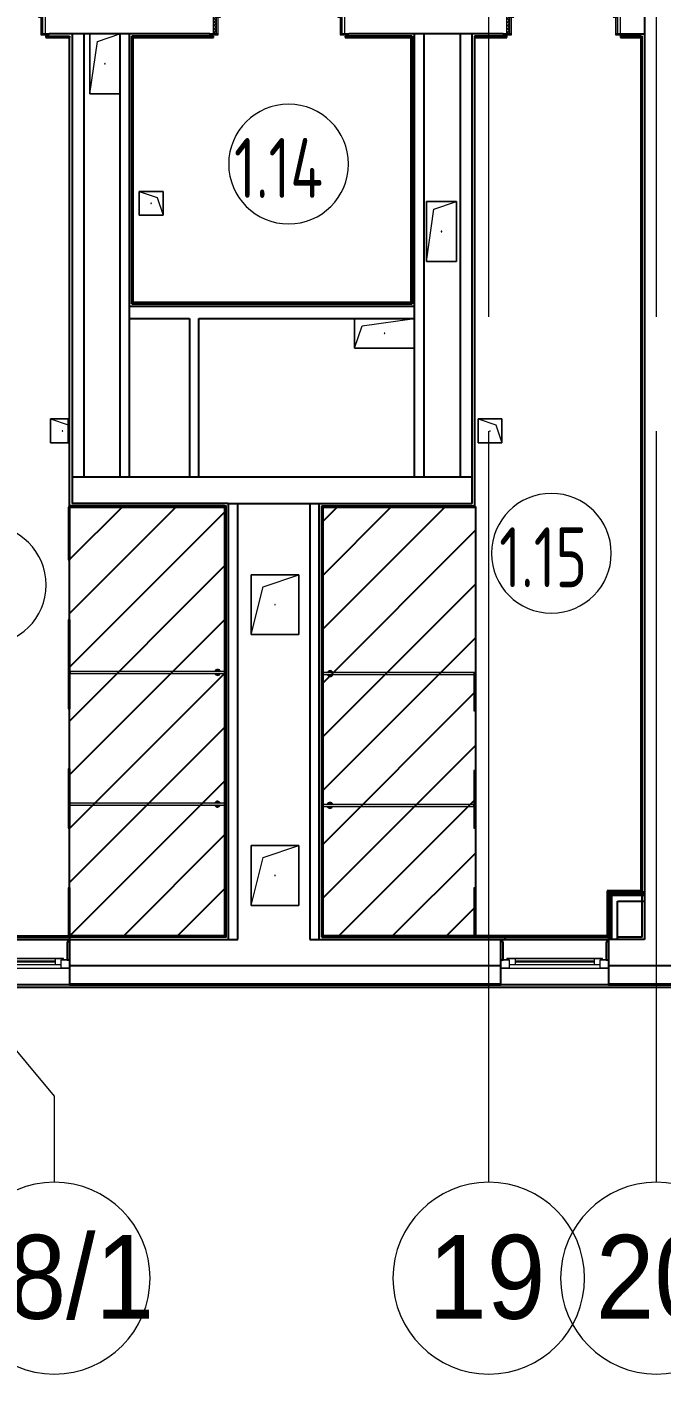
# Model space of a CAD drawing. Header units: millimetres. Extents: x -625 to 415037, y -3642 to 102118.
# Drawn here: x 66768 to 72064, y -3642 to 7601 of the extents above; entities that cross this region are included whole.
import ezdxf

# ---------------------------------------------------------------- set-up
doc = ezdxf.new("R2010")
doc.units = ezdxf.units.MM
doc.linetypes.add('Осевая', pattern=[6350, 1270, -952.5, 3175, -952.5])
for name, color, linetype, lineweight in [('A-AREA-IDEN', 7, 'Continuous', 9), ('A-DOOR-FRAM-2', 7, 'Continuous', 5), ('A-GENM', 7, 'Continuous', 9), ('A-GENM-1', 7, 'Continuous', 20), ('A-GLAZ', 7, 'Continuous', 9), ('A-GLAZ-1', 7, 'Continuous', 5), ('Оси', 7, 'Continuous', 9), ('Оси-1', 7, 'Continuous', 20), ('Оси-2', 7, 'Осевая', 9)]:
    doc.layers.add(name, color=color, linetype=linetype, lineweight=lineweight)
doc.layers.add('A-DOOR-FRAM-1', color=7, linetype='Continuous', lineweight=5, true_color=0xc0c0c0)
doc.styles.add('Arial', font='arial.ttf', dxfattribs={"width": 0.9, "height": 700})
doc.styles.add('СПДС', font='ГОСТ тип А.ttf', dxfattribs={"width": 0.9})
pattern_1 = [(45, (-296.384, 174.685), (-14.1421, 14.1421), []), (135, (-296.384, 174.685), (-14.1421, -14.1421), [])]
pattern_2 = [(45, (67124.7, 3603.94), (-224.506, 224.506), [])]

# ---------------------------------------------------------------- blocks, each defined once
blk = doc.blocks.new('120_Окно_СКБ_1Ст - 120_Окно_СКБ_1Ст 900х2500_h_-20664874-Объем проектирования 1 этажа')
at = {"layer": 'A-GLAZ'}
for p, q in [((-450, -127), (-450, -57)), ((-450, -57), (-380, -57)), ((-380, -57), (-380, -127)), ((380, -87), (-380, -87)), ((-380, -87), (-380, -127)), ((-330, -137), (-330, -87)), ((330, -137), (330, -87)), ((380, -127), (380, -57)), ((380, -57), (450, -57)), ((380, -127), (380, -87)), ((450, -57), (450, -127)), ((-380, -127), (-450, -127)), ((-380, -127), (-400, -127)), ((-400, -127), (-400, -137)), ((-400, -137), (400, -137)), ((400, -137), (-400, -137)), ((450, -127), (380, -127)), ((400, -127), (380, -127)), ((400, -137), (400, -127))]:
    blk.add_line(p, q, dxfattribs=at)
at = {"layer": 'A-GLAZ-1'}
for p, q in [((450, -57), (-450, -57)), ((-330, -107), (330, -107)), ((-430, -127), (-400, -127)), ((330, -117), (-330, -117)), ((400, -127), (430, -127))]:
    blk.add_line(p, q, dxfattribs=at)
blk = doc.blocks.new('110_Дверь_СКБ_1Ст_Внутренняя1 - Д-7_л__950x2100h_Туалет-21784696-Объем проектирования 1 этажа')
at = {"layer": 'A-DOOR-FRAM-2'}
h = blk.add_hatch(dxfattribs=at)
h.set_pattern_fill('FP_89', color=256, style=0, pattern_type=2)
h.set_pattern_definition(pattern_1)
h.paths.add_polyline_path([(-438, -110), (-438, 110), (-463, 108), (-463, -110)])
at = {"layer": 'A-DOOR-FRAM-1'}
for p, q in [((-423, 118), (-493, 118)), ((-493, 118), (-493, 110)), ((-423, 110), (-423, 118)), ((517, 118), (447, 118)), ((447, 118), (447, 110)), ((517, 110), (517, 118)), ((-493, 110), (-423, 110)), ((-438, 110), (-463, 110)), ((-463, 110), (-463, -110)), ((-413, 110), (-438, 110)), ((-438, 110), (-438, 30)), ((-438, -110), (-438, 110)), ((-423, 110), (-438, 110)), ((-438, 110), (-438, 109)), ((-438, 109), (-423, 109)), ((-438, 30), (-403, 30)), ((-423, 30), (-438, 30)), ((-438, 30), (-438, -110)), ((-423, 109), (-423, 110)), ((-423, -110), (-423, 30)), ((-413, 70), (-413, 110)), ((-403, 70), (-413, 70)), ((-403, 30), (-403, 70)), ((437, 70), (427, 70)), ((427, 70), (427, 30)), ((427, 30), (462, 30)), ((437, 110), (437, 70)), ((462, 110), (437, 110)), ((462, 110), (447, 110)), ((447, 110), (447, 109)), ((447, 110), (517, 110)), ((447, 109), (462, 109)), ((462, 30), (447, 30)), ((447, 30), (447, -110)), ((462, 30), (462, 110)), ((487, 110), (462, 110)), ((462, 110), (462, -110)), ((462, 109), (462, 110)), ((462, -110), (462, 30)), ((487, -110), (487, 110)), ((-423, -110), (-493, -110)), ((-493, -110), (-493, -118)), ((-463, -110), (-438, -110)), ((-438, -110), (-423, -110)), ((-423, -118), (-423, -110)), ((447, -110), (462, -110)), ((517, -110), (447, -110)), ((447, -110), (447, -118)), ((462, -110), (487, -110)), ((517, -118), (517, -110)), ((-493, -118), (-423, -118)), ((447, -118), (517, -118))]:
    blk.add_line(p, q, dxfattribs=at)
blk = doc.blocks.new('110_Дверь_СКБ_1Ст_Внутренняя1 - Д-7_л__950x2100h_Туалет-V66-Объем проектирования 1 этажа')
at = {"layer": 'A-DOOR-FRAM-2'}
h = blk.add_hatch(dxfattribs=at)
h.set_pattern_fill('FP_89', color=256, style=0, pattern_type=2)
h.set_pattern_definition(pattern_1)
h.paths.add_polyline_path([(-457, -110), (-438, -110), (-438, 110), (-463, 110), (-463, -110)])
at = {"layer": 'A-DOOR-FRAM-1'}
for p, q in [((-423, 118), (-493, 118)), ((-493, 118), (-493, 110)), ((-423, 110), (-423, 118)), ((517, 118), (447, 118)), ((447, 118), (447, 110)), ((517, 110), (517, 118)), ((-493, 110), (-423, 110)), ((-438, 110), (-463, 110)), ((-463, 110), (-463, -110)), ((-413, 110), (-438, 110)), ((-438, 110), (-438, 30)), ((-438, -110), (-438, 110)), ((-423, 110), (-438, 110)), ((-438, 110), (-438, 109)), ((-438, 109), (-423, 109)), ((-438, 30), (-403, 30)), ((-423, 30), (-438, 30)), ((-438, 30), (-438, -110)), ((-423, 109), (-423, 110)), ((-423, -110), (-423, 30)), ((-413, 70), (-413, 110)), ((-403, 70), (-413, 70)), ((-403, 30), (-403, 70)), ((437, 70), (427, 70)), ((427, 70), (427, 30)), ((427, 30), (462, 30)), ((437, 110), (437, 70)), ((462, 110), (437, 110)), ((462, 110), (447, 110)), ((447, 110), (447, 109)), ((447, 110), (517, 110)), ((447, 109), (462, 109)), ((462, 30), (447, 30)), ((447, 30), (447, -110)), ((462, 30), (462, 110)), ((487, 110), (462, 110)), ((462, 110), (462, -110)), ((462, 109), (462, 110)), ((462, -110), (462, 30)), ((487, -110), (487, 110)), ((-423, -110), (-493, -110)), ((-493, -110), (-493, -118)), ((-463, -110), (-438, -110)), ((-438, -110), (-423, -110)), ((-423, -118), (-423, -110)), ((447, -110), (462, -110)), ((517, -110), (447, -110)), ((447, -110), (447, -118)), ((462, -110), (487, -110)), ((517, -118), (517, -110)), ((-493, -118), (-423, -118)), ((447, -118), (517, -118))]:
    blk.add_line(p, q, dxfattribs=at)
blk = doc.blocks.new('110_Дверь_СКБ_1Ст_Внутренняя1 - Д-4 _л_ 1100x2100h_су мгн-32399982-Объем проектирования 1 этажа')
at = {"layer": 'A-DOOR-FRAM-2'}
h = blk.add_hatch(dxfattribs=at)
h.set_pattern_fill('FP_86', color=256, style=0, pattern_type=2)
h.set_pattern_definition([(45, (-371.384, 174.685), (-14.1421, 14.1421), []), (135, (-371.384, 174.685), (-14.1421, -14.1421), [])])
h.paths.add_polyline_path([(-527, -110), (-513, -110), (-513, 110), (-538, 110), (-538, -110), (-531, -110)])
at = {"layer": 'A-DOOR-FRAM-1'}
for p, q in [((-498, 118), (-568, 118)), ((-568, 118), (-568, 110)), ((-498, 110), (-498, 118)), ((592, 118), (522, 118)), ((522, 118), (522, 110)), ((592, 110), (592, 118)), ((-568, 110), (-498, 110)), ((-513, 110), (-538, 110)), ((-538, 110), (-538, -110)), ((-488, 110), (-513, 110)), ((-513, 110), (-513, 30)), ((-513, -110), (-513, 110)), ((-498, 110), (-513, 110)), ((-513, 110), (-513, 109)), ((-513, 109), (-498, 109)), ((-513, 30), (-478, 30)), ((-498, 30), (-513, 30)), ((-513, 30), (-513, -110)), ((-498, 109), (-498, 110)), ((-498, -110), (-498, 30)), ((-488, 70), (-488, 110)), ((-478, 70), (-488, 70)), ((-478, 30), (-478, 70)), ((512, 70), (502, 70)), ((502, 70), (502, 30)), ((502, 30), (537, 30)), ((512, 110), (512, 70)), ((537, 110), (512, 110)), ((537, 110), (522, 110)), ((522, 110), (522, 109)), ((522, 110), (592, 110)), ((522, 109), (537, 109)), ((537, 30), (522, 30)), ((522, 30), (522, -110)), ((537, 30), (537, 110)), ((562, 110), (537, 110)), ((537, 110), (537, -110)), ((537, 109), (537, 110)), ((537, -110), (537, 30)), ((562, -110), (562, 110)), ((-498, -110), (-568, -110)), ((-568, -110), (-568, -118)), ((-538, -110), (-513, -110)), ((-513, -110), (-498, -110)), ((-498, -118), (-498, -110)), ((522, -110), (537, -110)), ((592, -110), (522, -110)), ((522, -110), (522, -118)), ((537, -110), (562, -110)), ((592, -118), (592, -110)), ((-568, -118), (-498, -118)), ((522, -118), (592, -118))]:
    blk.add_line(p, q, dxfattribs=at)
blk = doc.blocks.new('131_Сантехническая перегородка_Дверь_ поз_4 - СД-1-30830986-Объем проектирования 1 этажа')
at = {"layer": 'A-GENM'}
for points in [[(-190, -8), (250, -8), (250, 8), (-190, 8)], [(750, 8), (750, -8), (1190, -8), (1190, 8), (1164, 8)]]:
    blk.add_hatch(color=256, dxfattribs=at).paths.add_polyline_path(points)
at = {"layer": 'A-GENM-1'}
for p, q in [((250, 8), (-190, 8)), ((-190, 8), (-190, -8)), ((250, -8), (250, 8)), ((1190, 8), (750, 8)), ((750, 8), (750, -8)), ((1190, -8), (1190, 8)), ((-190, -8), (250, -8)), ((750, -8), (1190, -8))]:
    blk.add_line(p, q, dxfattribs=at)
blk = doc.blocks.new('131_Сантехническая перегородка_Дверь - СД-1-29846662-Объем проектирования 1 этажа')
at = {"layer": 'A-GENM'}
for points in [[(0, -8), (317, -8), (317, 8), (0, 8)], [(817, -8), (1119, -8), (1119, 8), (817, 8)]]:
    blk.add_hatch(color=256, dxfattribs=at).paths.add_polyline_path(points)
at = {"layer": 'A-GENM-1'}
for p, q in [((317, 8), (0, 8)), ((0, 8), (0, -8)), ((317, -8), (317, 8)), ((1135, 8), (817, 8)), ((817, 8), (817, -8)), ((1135, -8), (1135, 8)), ((0, -8), (317, -8)), ((817, -8), (1135, -8))]:
    blk.add_line(p, q, dxfattribs=at)
blk = doc.blocks.new('131_Сантехническая перегородка - СП-4-30850764-Объем проектирования 1 этажа')
at = {"layer": 'A-GENM'}
blk.add_hatch(color=256, dxfattribs=at).paths.add_polyline_path([(185, -8), (1330, -8), (1330, 8), (55, 8), (55, -8)])
at = {"layer": 'A-GENM', "flags": 128}
for points in [[(127, 8), (126, 9), (126, 9), (126, 9), (125, 10), (125, 10), (124, 11), (124, 11), (123, 12), (123, 12), (123, 12), (122, 13), (122, 13), (121, 13), (120, 14), (120, 14), (119, 14), (119, 14), (118, 14), (118, 15), (117, 15), (116, 15), (116, 15), (115, 15), (115, 15), (114, 15), (113, 15), (113, 15), (112, 15), (112, 15), (111, 15), (110, 15), (110, 15), (109, 14), (109, 14), (108, 14), (108, 14), (107, 13), (107, 13), (106, 13), (106, 13), (105, 12), (105, 12), (104, 11), (104, 11), (103, 11), (103, 10), (102, 10), (102, 9), (102, 9), (101, 8), (101, 8)], [(101, -8), (101, -9), (102, -9), (102, -9), (103, -10), (103, -10), (103, -11), (104, -11), (104, -12), (105, -12), (105, -12), (106, -13), (106, -13), (107, -13), (107, -14), (108, -14), (108, -14), (109, -14), (110, -14), (110, -15), (111, -15), (111, -15), (112, -15), (113, -15), (113, -15), (114, -15), (114, -15), (115, -15), (116, -15), (116, -15), (117, -15), (117, -15), (118, -15), (118, -14), (119, -14), (120, -14), (120, -14), (121, -13), (121, -13), (122, -13), (122, -13), (123, -12), (123, -12), (124, -11), (124, -11), (125, -11), (125, -10), (125, -10), (126, -9), (126, -9), (126, -8), (127, -8)]]:
    blk.add_lwpolyline(points, dxfattribs=at)
at = {"layer": 'A-GENM'}
for radius, start, end in [(24.6, 19.9113, 160.0887), (17.6, 28.9731, 151.0269), (15.1, 33.7811, 146.2189), (24.6, 199.9113, 340.0887), (17.6, 208.9731, 331.0269), (15.1, 213.7811, 326.2189)]:
    blk.add_arc((114, 0), radius, start, end, dxfattribs=at)
at = {"layer": 'A-GENM-1'}
for p, q in [((1330, 8), (55, 8)), ((55, 8), (55, -8)), ((1330, -8), (1330, 8)), ((55, -8), (1330, -8))]:
    blk.add_line(p, q, dxfattribs=at)
blk = doc.blocks.new('131_Сантехническая перегородка - СП-4-30850728-Объем проектирования 1 этажа')
at = {"layer": 'A-GENM'}
blk.add_hatch(color=256, dxfattribs=at).paths.add_polyline_path([(201, -8), (1330, -8), (1330, 8), (71, 8), (71, -8)])
at = {"layer": 'A-GENM', "flags": 128}
for points in [[(143, 8), (142, 9), (142, 9), (142, 9), (141, 10), (141, 10), (141, 11), (140, 11), (140, 12), (139, 12), (139, 12), (138, 13), (138, 13), (137, 13), (137, 14), (136, 14), (135, 14), (135, 14), (134, 14), (134, 15), (133, 15), (133, 15), (132, 15), (131, 15), (131, 15), (130, 15), (130, 15), (129, 15), (128, 15), (128, 15), (127, 15), (127, 15), (126, 15), (125, 14), (125, 14), (124, 14), (124, 14), (123, 13), (123, 13), (122, 13), (122, 13), (121, 12), (121, 12), (120, 11), (120, 11), (119, 11), (119, 10), (119, 10), (118, 9), (118, 9), (117, 8), (117, 8)], [(117, -8), (118, -9), (118, -9), (118, -9), (119, -10), (119, -10), (120, -11), (120, -11), (120, -12), (121, -12), (121, -12), (122, -13), (122, -13), (123, -13), (123, -14), (124, -14), (125, -14), (125, -14), (126, -14), (126, -15), (127, -15), (127, -15), (128, -15), (129, -15), (129, -15), (130, -15), (130, -15), (131, -15), (132, -15), (132, -15), (133, -15), (133, -15), (134, -15), (135, -14), (135, -14), (136, -14), (136, -14), (137, -13), (137, -13), (138, -13), (138, -13), (139, -12), (139, -12), (140, -11), (140, -11), (141, -11), (141, -10), (142, -10), (142, -9), (142, -9), (143, -8), (143, -8)]]:
    blk.add_lwpolyline(points, dxfattribs=at)
at = {"layer": 'A-GENM'}
for radius, start, end in [(24.6, 19.9113, 160.0887), (17.6, 28.9731, 151.0269), (15.1, 33.7811, 146.2189), (24.6, 199.9113, 340.0887), (17.6, 208.9731, 331.0269), (15.1, 213.7811, 326.2189)]:
    blk.add_arc((130, 0), radius, start, end, dxfattribs=at)
at = {"layer": 'A-GENM-1'}
for p, q in [((1330, 8), (71, 8)), ((71, 8), (71, -8)), ((1330, -8), (1330, 8)), ((71, -8), (1330, -8))]:
    blk.add_line(p, q, dxfattribs=at)
blk = doc.blocks.new('131_Сантехническая перегородка_Дверь - СД-1-30819167-Объем проектирования 1 этажа')
at = {"layer": 'A-GENM'}
for points in [[(0, 8), (2, 7), (18, 7), (18, -8), (305, -8), (305, 8)], [(805, 8), (805, -8), (1109, -8), (1109, 8), (873, 8)]]:
    blk.add_hatch(color=256, dxfattribs=at).paths.add_polyline_path(points)
at = {"layer": 'A-GENM-1'}
for p, q in [((305, 8), (0, 8)), ((0, 8), (0, -8)), ((305, -8), (305, 8)), ((1110, 8), (805, 8)), ((805, 8), (805, -8)), ((1110, -8), (1110, 8)), ((0, -8), (305, -8)), ((805, -8), (1110, -8))]:
    blk.add_line(p, q, dxfattribs=at)
blk = doc.blocks.new('131_Сантехническая перегородка - СП-4-30819166-Объем проектирования 1 этажа')
at = {"layer": 'A-GENM'}
blk.add_hatch(color=256, dxfattribs=at).paths.add_polyline_path([(637, 8), (41, 8), (41, -8), (1330, -8), (1330, 8)])
at = {"layer": 'A-GENM', "flags": 128}
for points in [[(111, 8), (111, 9), (111, 9), (110, 9), (110, 10), (110, 10), (109, 11), (109, 11), (108, 12), (108, 12), (107, 12), (107, 13), (106, 13), (106, 13), (105, 14), (105, 14), (104, 14), (103, 14), (103, 14), (102, 15), (102, 15), (101, 15), (101, 15), (100, 15), (99, 15), (99, 15), (98, 15), (98, 15), (97, 15), (96, 15), (96, 15), (95, 15), (95, 15), (94, 14), (93, 14), (93, 14), (92, 14), (92, 13), (91, 13), (91, 13), (90, 13), (90, 12), (89, 12), (89, 11), (88, 11), (88, 11), (87, 10), (87, 10), (87, 9), (86, 9), (86, 8), (86, 8)], [(86, -8), (86, -9), (86, -9), (87, -9), (87, -10), (88, -10), (88, -11), (89, -11), (89, -12), (89, -12), (90, -12), (90, -13), (91, -13), (91, -13), (92, -14), (93, -14), (93, -14), (94, -14), (94, -14), (95, -15), (95, -15), (96, -15), (97, -15), (97, -15), (98, -15), (98, -15), (99, -15), (100, -15), (100, -15), (101, -15), (101, -15), (102, -15), (103, -15), (103, -14), (104, -14), (104, -14), (105, -14), (105, -13), (106, -13), (106, -13), (107, -13), (107, -12), (108, -12), (108, -11), (109, -11), (109, -11), (110, -10), (110, -10), (110, -9), (111, -9), (111, -8), (111, -8)]]:
    blk.add_lwpolyline(points, dxfattribs=at)
at = {"layer": 'A-GENM'}
for radius, start, end in [(24.6, 19.9113, 160.0887), (17.6, 28.9731, 151.0269), (15.1, 33.7811, 146.2189), (24.6, 199.9113, 340.0887), (17.6, 208.9731, 331.0269), (15.1, 213.7811, 326.2189)]:
    blk.add_arc((99, 0), radius, start, end, dxfattribs=at)
at = {"layer": 'A-GENM-1'}
for p, q in [((1330, 8), (40, 8)), ((40, 8), (40, -8)), ((1330, -8), (1330, 8)), ((40, -8), (1330, -8))]:
    blk.add_line(p, q, dxfattribs=at)
blk = doc.blocks.new('131_Сантехническая перегородка - СП-4-29831414-Объем проектирования 1 этажа')
at = {"layer": 'A-GENM'}
blk.add_hatch(color=256, dxfattribs=at).paths.add_polyline_path([(621, 8), (26, 8), (26, -8), (1330, -8), (1330, 8)])
at = {"layer": 'A-GENM', "flags": 128}
for points in [[(97, 8), (97, 9), (96, 9), (96, 9), (96, 10), (95, 10), (95, 11), (94, 11), (94, 12), (93, 12), (93, 12), (92, 13), (92, 13), (91, 13), (91, 14), (90, 14), (90, 14), (89, 14), (89, 14), (88, 15), (87, 15), (87, 15), (86, 15), (86, 15), (85, 15), (84, 15), (84, 15), (83, 15), (83, 15), (82, 15), (81, 15), (81, 15), (80, 15), (80, 14), (79, 14), (78, 14), (78, 14), (77, 13), (77, 13), (76, 13), (76, 13), (75, 12), (75, 12), (74, 11), (74, 11), (74, 11), (73, 10), (73, 10), (72, 9), (72, 9), (72, 8), (71, 8)], [(71, -8), (72, -9), (72, -9), (72, -9), (73, -10), (73, -10), (74, -11), (74, -11), (75, -12), (75, -12), (76, -12), (76, -13), (77, -13), (77, -13), (78, -14), (78, -14), (79, -14), (79, -14), (80, -14), (80, -15), (81, -15), (82, -15), (82, -15), (83, -15), (83, -15), (84, -15), (85, -15), (85, -15), (86, -15), (86, -15), (87, -15), (88, -15), (88, -15), (89, -14), (89, -14), (90, -14), (90, -14), (91, -13), (92, -13), (92, -13), (93, -13), (93, -12), (94, -12), (94, -11), (94, -11), (95, -11), (95, -10), (96, -10), (96, -9), (96, -9), (97, -8), (97, -8)]]:
    blk.add_lwpolyline(points, dxfattribs=at)
at = {"layer": 'A-GENM'}
for radius, start, end in [(24.6, 25.6894, 160.0887), (17.6, 28.9731, 151.0269), (15.1, 33.7811, 146.2189), (24.6, 199.9113, 334.3106), (17.6, 208.9731, 331.0269), (15.1, 213.7811, 326.2189)]:
    blk.add_arc((84, 0), radius, start, end, dxfattribs=at)
at = {"layer": 'A-GENM-1'}
for p, q in [((1330, 8), (26, 8)), ((26, 8), (26, -8)), ((1330, -8), (1330, 8)), ((26, -8), (1330, -8))]:
    blk.add_line(p, q, dxfattribs=at)
blk = doc.blocks.new('GM_Отверстие прямоугольное _в плите_ - Отверстие-V116-Объем проектирования 1 этажа')
at = {"layer": 'A-GENM'}
for p, q in [((-100, -100), (-100, 100)), ((-100, 100), (100, 100)), ((100, 100), (-100, 100)), ((-100, 100), (-100, -100)), ((-100, -100), (-50, 50)), ((-50, 50), (100, 100)), ((100, 100), (100, -100)), ((100, -100), (100, 100)), ((100, -100), (-100, -100)), ((-100, -100), (100, -100))]:
    blk.add_line(p, q, dxfattribs=at)
for start, end in [(360, 180), (180, 360)]:
    blk.add_arc((0, 0), 2.5, start, end, dxfattribs=at)
blk = doc.blocks.new('GM_Отверстие прямоугольное _в плите_ - Отверстие-V117-Объем проектирования 1 этажа')
at = {"layer": 'A-GENM'}
for p, q in [((-100, -100), (-100, 49)), ((-100, -100), (-50, 49)), ((-100, 49), (-100, -100)), ((100, 49), (100, -100)), ((100, -100), (100, 49)), ((100, -100), (-100, -100)), ((-100, -100), (100, -100))]:
    blk.add_line(p, q, dxfattribs=at)
for start, end in [(360, 180), (180, 360)]:
    blk.add_arc((0, 0), 2.5, start, end, dxfattribs=at)
blk = doc.blocks.new('GM_Отверстие прямоугольное _в плите_ - Отверстие-V118-Объем проектирования 1 этажа')
at = {"layer": 'A-GENM'}
for p, q in [((-250, -125), (-250, 125)), ((-250, 125), (-250, -125)), ((-187, 62), (250, 125)), ((-250, -125), (-187, 62)), ((250, -125), (-250, -125)), ((-250, -125), (250, -125))]:
    blk.add_line(p, q, dxfattribs=at)
for start, end in [(360, 180), (180, 360)]:
    blk.add_arc((0, 0), 2.5, start, end, dxfattribs=at)
blk = doc.blocks.new('GM_Отверстие прямоугольное _в плите_ - Отверстие-21609437-Объем проектирования 1 этажа')
at = {"layer": 'A-GENM'}
for p, q in [((-200, -250), (-200, 250)), ((-200, 250), (200, 250)), ((200, 250), (-200, 250)), ((-200, 250), (-200, -250)), ((-100, 150), (200, 250)), ((200, 250), (200, -250)), ((200, -250), (200, 250)), ((-200, -250), (-100, 150)), ((200, -250), (-200, -250)), ((-200, -250), (200, -250))]:
    blk.add_line(p, q, dxfattribs=at)
for start, end in [(360, 180), (180, 360)]:
    blk.add_arc((0, 0), 2.5, start, end, dxfattribs=at)
blk = doc.blocks.new('GM_Отверстие прямоугольное _в плите_ - Отверстие-V169-Объем проектирования 1 этажа')
at = {"layer": 'A-GENM'}
for p, q in [((-125, -250), (-125, 250)), ((-125, 250), (125, 250)), ((125, 250), (-125, 250)), ((-125, 250), (-125, -250)), ((-63, 187), (125, 250)), ((125, 250), (125, -250)), ((125, -250), (125, 250)), ((-125, -250), (-63, 187)), ((125, -250), (-125, -250)), ((-125, -250), (125, -250))]:
    blk.add_line(p, q, dxfattribs=at)
for start, end in [(360, 180), (180, 360)]:
    blk.add_arc((0, 0), 2.5, start, end, dxfattribs=at)
blk = doc.blocks.new('GM_Отверстие прямоугольное _в плите_ - Отверстие-21609826-Объем проектирования 1 этажа')
at = {"layer": 'A-GENM'}
for p, q in [((-125, -250), (-125, 250)), ((-125, 250), (-125, -250)), ((-63, 187), (125, 250)), ((-125, -250), (-63, 187)), ((125, -250), (-125, -250)), ((-125, -250), (125, -250))]:
    blk.add_line(p, q, dxfattribs=at)
for start, end in [(360, 180), (180, 360)]:
    blk.add_arc((0, 0), 2.5, start, end, dxfattribs=at)
blk = doc.blocks.new('131_Сантехническая перегородка_Дверь_сдвиг_ - СД-1-30823593-Объем проектирования 1 этажа')
at = {"layer": 'A-GENM'}
for points in [[(0, -3), (0, -8), (400, -8), (400, 8), (0, 8)], [(900, -8), (1089, -8), (1089, 8), (900, 8)]]:
    blk.add_hatch(color=256, dxfattribs=at).paths.add_polyline_path(points)
at = {"layer": 'A-GENM-1'}
for p, q in [((400, 8), (0, 8)), ((0, 8), (0, -8)), ((400, -8), (400, 8)), ((1100, 8), (900, 8)), ((900, 8), (900, -8)), ((1100, -8), (1100, 8)), ((0, -8), (400, -8)), ((900, -8), (1100, -8))]:
    blk.add_line(p, q, dxfattribs=at)
blk = doc.blocks.new('131_Сантехническая перегородка_Дверь_сдвиг_ - СД-1-30819161-Объем проектирования 1 этажа')
at = {"layer": 'A-GENM'}
for points in [[(0, -8), (400, -8), (400, 8), (0, 8)], [(900, 8), (902, -8), (1062, -8), (1062, 8), (902, 8)]]:
    blk.add_hatch(color=256, dxfattribs=at).paths.add_polyline_path(points)
at = {"layer": 'A-GENM-1'}
for p, q in [((400, 8), (0, 8)), ((0, 8), (0, -8)), ((400, -8), (400, 8)), ((1100, 8), (900, 8)), ((900, 8), (900, -8)), ((1100, -8), (1100, 8)), ((0, -8), (400, -8)), ((900, -8), (1100, -8))]:
    blk.add_line(p, q, dxfattribs=at)
blk = doc.blocks.new('Ось сетки - D8-29747960-Объем проектирования 1 этажа')
at = {"layer": 'Оси-1'}
for start, end in [(360, 180), (180, 360)]:
    blk.add_arc((0, 0), 4, start, end, dxfattribs=at)
blk = doc.blocks.new('Марка_Помещения - Номер-25198446-Объем проектирования 1 этажа')
at = {"layer": 'A-AREA-IDEN'}
for start, end in [(360, 180), (180, 360)]:
    blk.add_arc((0, 0), 2.5, start, end, dxfattribs=at)

msp = doc.modelspace()

# ---------------------------------------------------------------- hatches: boundary and pattern name
h = msp.add_hatch()
h.set_pattern_fill('ANSI31', color=256, scale=100)
h.set_pattern_definition(pattern_2)
h.paths.add_polyline_path([(67125, 3604), (68430, 3604), (68430, 4), (67125, 4)])
h = msp.add_hatch()
h.set_pattern_fill('ANSI31', color=256, scale=100)
h.set_pattern_definition(pattern_2)
h.paths.add_polyline_path([(69230, 4), (70516, 4), (70516, 3593), (69230, 3593)])

# ---------------------------------------------------------------- linework, layer by layer
for p, q in [((71925, 7764), (71925, -16)), ((66925, 7536), (66925, 7524)), ((67145, 7544), (66955, 7544)), ((67145, 7544), (67145, 3624)), ((68295, 7544), (67145, 7544)), ((67245, 3844), (67245, 7544)), ((67545, 7544), (67545, 3844)), ((67625, 3844), (67625, 7544)), ((70005, 7544), (69455, 7544)), ((70005, 3844), (70005, 7544)), ((70745, 7544), (70005, 7544)), ((70085, 3844), (70085, 7544)), ((70385, 7544), (70385, 3844)), ((70485, 3624), (70485, 7544)), ((70775, 7524), (70775, 7536)), ((71725, 7536), (71725, 7524)), ((71755, 7544), (71925, 7544)), ((66925, 7524), (67125, 7524)), ((66925, 7524), (66925, 7513)), ((66925, 7513), (67114, 7513)), ((67125, 7524), (67125, 7513)), ((67125, 3604), (67125, 7513)), ((67645, 5289), (67645, 7524)), ((68325, 7524), (67645, 7524)), ((67645, 7513), (68325, 7513)), ((67646, 7523), (68325, 7523)), ((67646, 5290), (67646, 7523)), ((67656, 5289), (67656, 7524)), ((68325, 7513), (68325, 7524)), ((69985, 7524), (69425, 7524)), ((69425, 7524), (69425, 7513)), ((69425, 7523), (69984, 7523)), ((69425, 7513), (69985, 7513)), ((69974, 7524), (69974, 5289)), ((69984, 7523), (69984, 5290)), ((69985, 7513), (69985, 7524)), ((69985, 5289), (69985, 7513)), ((70516, 7524), (70505, 7524)), ((70505, 7524), (70505, 3624)), ((70505, 7513), (70775, 7513)), ((70775, 7524), (70516, 7524)), ((70516, 7513), (70516, 7524)), ((70775, 7513), (70775, 7524)), ((71894, 7524), (71725, 7524)), ((71725, 7524), (71725, 7513)), ((71725, 7513), (71905, 7513)), ((71894, 7524), (71905, 7524)), ((71894, 7524), (71894, 390)), ((71894, 7524), (71894, 7524)), ((71905, 4), (71905, 7524)), ((69985, 5300), (67645, 5300)), ((67645, 5289), (69974, 5289)), ((69984, 5290), (67646, 5290)), ((69974, 5289), (69985, 5289)), ((70005, 5269), (67625, 5269)), ((67625, 5169), (68125, 5169)), ((68125, 5169), (68125, 3844)), ((68205, 5169), (70005, 5169)), ((68205, 3844), (68205, 5169)), ((67114, 4329), (67114, 4129)), ((70485, 3844), (67145, 3844)), ((68419, 3604), (67125, 3604)), ((68450, 3624), (67145, 3624)), ((68419, 3604), (68430, 3604)), ((68419, 3604), (68419, 4)), ((68430, 4), (68430, 3604)), ((68450, 3624), (70485, 3624)), ((68450, 3624), (68450, -16)), ((68530, -16), (68530, 3624)), ((69130, 3624), (69130, -16)), ((69210, -16), (69210, 3624)), ((69230, 3604), (70505, 3604)), ((69230, 4), (69230, 3604)), ((69241, 4), (69241, 3604)), ((70505, 3624), (70505, 3624)), ((70505, 3624), (70505, 3604)), ((67114, 3593), (68430, 3593)), ((69230, 3593), (70516, 3593)), ((71614, 390), (71614, 15)), ((71894, 390), (71614, 390)), ((71625, 379), (71625, -386)), ((71625, 379), (71894, 379)), ((71637, 367), (71637, -16)), ((71637, 367), (71925, 367)), ((71650, 354), (71650, -16)), ((71650, 354), (71925, 354)), ((71925, 379), (71894, 379)), ((71700, -16), (71700, 304)), ((71700, 304), (71925, 304)), ((66236, 15), (67114, 15)), ((66236, 4), (67125, 4)), ((68430, 15), (67125, 15)), ((67125, 15), (67125, 4)), ((67125, 4), (67125, -386)), ((68430, 4), (67125, 4)), ((70725, 15), (69230, 15)), ((69230, 4), (70762, 4)), ((70725, 4), (70725, 15)), ((70725, 15), (71614, 15)), ((71625, 14), (70725, 14)), ((70762, -16), (70762, 4)), ((70762, 4), (71625, 4)), ((71614, 15), (71625, 15)), ((71905, 4), (71700, 4)), ((66225, -16), (67125, -16)), ((67104, -36), (67104, -184)), ((67105, -36), (67104, -36)), ((67105, -36), (67105, -184)), ((67125, -36), (67105, -36)), ((67125, -16), (68530, -16)), ((69130, -16), (70762, -16)), ((70725, -386), (70725, -16)), ((70745, -36), (70725, -36)), ((70745, -184), (70745, -36)), ((70746, -36), (70745, -36)), ((70746, -184), (70746, -36)), ((70762, -16), (71625, -16)), ((71604, -36), (71604, -184)), ((71605, -36), (71604, -36)), ((71605, -36), (71605, -184)), ((71625, -36), (71605, -36)), ((71925, -16), (71625, -16)), ((67104, -184), (67105, -184)), ((67105, -184), (67125, -184)), ((70725, -184), (70745, -184)), ((70745, -184), (70746, -184)), ((71604, -184), (71605, -184)), ((71605, -184), (71625, -184)), ((70725, -236), (67125, -236)), ((72345, -236), (71625, -236)), ((72345, -416), (-225, -416)), ((67125, -394), (66225, -394)), ((67125, -386), (67125, -394)), ((67125, -386), (70725, -386)), ((67125, -389), (70725, -389)), ((67125, -394), (70725, -394)), ((70725, -394), (70725, -386)), ((71625, -394), (70725, -394)), ((71625, -386), (71625, -394)), ((71625, -386), (72345, -386)), ((71625, -389), (72345, -389)), ((71625, -394), (72345, -394))]:
    msp.add_line(p, q)
for points in [[(67125, 3604), (68430, 3604), (68430, 4), (67125, 4)], [(69230, 4), (70516, 4), (70516, 3593), (69230, 3593)]]:
    msp.add_lwpolyline(points, close=True)
at = {"layer": 'Оси'}
for p, q in [((70625, -2042), (70625, 2958)), ((72025, -2042), (72025, 2958)), ((66525, -760), (66997, -1323)), ((66997, -1323), (66997, -2042))]:
    msp.add_line(p, q, dxfattribs=at)
at = {"layer": 'Оси-2'}
for p, q in [((70625, 2958), (70625, 22262)), ((72025, 2958), (72025, 22262))]:
    msp.add_line(p, q, dxfattribs=at)

# ---------------------------------------------------------------- block references
for name, p in [('110_Дверь_СКБ_1Ст_Внутренняя1 - Д-7_л__950x2100h_Туалет-V66-Объем проектирования 1 этажа', (66437, 7654)), ('110_Дверь_СКБ_1Ст_Внутренняя1 - Д-4 _л_ 1100x2100h_су мгн-32399982-Объем проектирования 1 этажа', (68862, 7654)), ('110_Дверь_СКБ_1Ст_Внутренняя1 - Д-7_л__950x2100h_Туалет-21784696-Объем проектирования 1 этажа', (71237, 7654)), ('GM_Отверстие прямоугольное _в плите_ - Отверстие-21609826-Объем проектирования 1 этажа', (67420, 7294)), ('GM_Отверстие прямоугольное _в плите_ - Отверстие-V169-Объем проектирования 1 этажа', (70230, 5894)), ('GM_Отверстие прямоугольное _в плите_ - Отверстие-V118-Объем проектирования 1 этажа', (69755, 5044)), ('GM_Отверстие прямоугольное _в плите_ - Отверстие-21609437-Объем проектирования 1 этажа', (68840, 2779)), ('131_Сантехническая перегородка - СП-4-30850764-Объем проектирования 1 этажа', (69186, 2204)), ('131_Сантехническая перегородка - СП-4-30850728-Объем проектирования 1 этажа', (69169, 1104)), ('GM_Отверстие прямоугольное _в плите_ - Отверстие-21609437-Объем проектирования 1 этажа', (68840, 519))]:
    msp.add_blockref(name, p)
for name, p, rotation in [('GM_Отверстие прямоугольное _в плите_ - Отверстие-V116-Объем проектирования 1 этажа', (67805, 6129), 270), ('GM_Отверстие прямоугольное _в плите_ - Отверстие-V117-Объем проектирования 1 этажа', (67065, 4229), 270), ('GM_Отверстие прямоугольное _в плите_ - Отверстие-V116-Объем проектирования 1 этажа', (70635, 4229), 270), ('131_Сантехническая перегородка_Дверь_ поз_4 - СД-1-30830986-Объем проектирования 1 этажа', (67122, 2403), 89.99999999997657), ('131_Сантехническая перегородка_Дверь - СД-1-30819167-Объем проектирования 1 этажа', (67122, 1104), 89.99999999997657), ('131_Сантехническая перегородка - СП-4-30819166-Объем проектирования 1 этажа', (68460, 2214), 180), ('131_Сантехническая перегородка_Дверь - СД-1-29846662-Объем проектирования 1 этажа', (70508, 1077), 90.00000000002345), ('131_Сантехническая перегородка - СП-4-29831414-Объем проектирования 1 этажа', (68444, 1114), 180), ('131_Сантехническая перегородка_Дверь_сдвиг_ - СД-1-30823593-Объем проектирования 1 этажа', (67122, 15), 89.99999999997657), ('131_Сантехническая перегородка_Дверь_сдвиг_ - СД-1-30819161-Объем проектирования 1 этажа', (70508, 15), 90.00000000002345)]:
    msp.add_blockref(name, p, dxfattribs=dict(rotation=rotation))
at = {"color": 3, "rotation": 180}
for p in [(66675, -311), (71175, -311)]:
    msp.add_blockref('120_Окно_СКБ_1Ст - 120_Окно_СКБ_1Ст 900х2500_h_-20664874-Объем проектирования 1 этажа', p, dxfattribs=at)
at = {"layer": 'A-AREA-IDEN', "xscale": 199.9999999999999, "yscale": 199.9999999999999, "zscale": 199.9999999999999}
for p in [(68953, 6457), (71148, 3208), (66428, 2944)]:
    msp.add_blockref('Марка_Помещения - Номер-25198446-Объем проектирования 1 этажа', p, dxfattribs=at)
at = {"layer": 'Оси-1', "xscale": 199.9999999999999, "yscale": 199.9999999999999, "zscale": 199.9999999999999}
for p in [(66997, -2842), (70625, -2842), (72025, -2842)]:
    msp.add_blockref('Ось сетки - D8-29747960-Объем проектирования 1 этажа', p, dxfattribs=at)

# ---------------------------------------------------------------- texts
at = {"layer": 'A-AREA-IDEN', "char_height": 500, "attachment_point": 1, "style": 'СПДС'}
for s, insert, width in [('1.14', (68498, 6674), 1140), ('1.15', (70712, 3425), 1096.71)]:
    msp.add_mtext(s, dxfattribs=dict(at, insert=insert, width=width))
at = {"layer": 'Оси', "char_height": 700, "attachment_point": 1, "style": 'Arial'}
for s, insert, width in [('18/1', (66117, -2481), 2121.27), ('19', (70119, -2481), 1212.15), ('20', (71519, -2481), 1212.15)]:
    msp.add_mtext(s, dxfattribs=dict(at, insert=insert, width=width))

doc.saveas('drawing.dxf')
